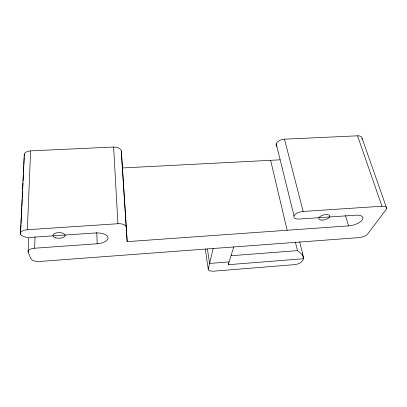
<?xml version="1.0" encoding="UTF-8"?>
<svg xmlns="http://www.w3.org/2000/svg" width="407" height="407" viewBox="0 0 407 407"><rect width="100%" height="100%" fill="white"/><g stroke="black" fill="none" stroke-linecap="round" stroke-linejoin="round"><path stroke-width="0.61" d="M276.791 146.459A7.056 4.014 -15.6 0 1 277.518 141.931A7.056 4.014 -15.6 0 1 284.478 139.179L357.555 135.811L381.969 206.227A7.733 3.215 -16.8 0 1 386.085 209.58L367.714 233.959A7.056 2.773 -15.2 0 1 358.964 237.617L39.861 261.442A7.758 3.276 -0.3 0 1 30.937 258.816L28.139 252.208A7.957 3.434 0.1 0 1 34.646 248.219L35.017 236.838M28.139 252.208L28.688 238.263M20.569 232.916L20.508 234.183A8.506 3.877 1.1 0 1 27.361 229.726L30.606 150.865L113.629 147.044A7.357 4.416 -1.6 0 1 121.332 151.15L127.167 241.636L348.59 225.88A11.172 4.665 -15.4 0 0 362.378 219.821A11.172 4.665 -15.4 0 0 355.759 215.186L299.41 219.037A7.652 3.47 -13.7 0 1 294.042 215.73A7.652 3.47 -13.7 0 1 303.179 211.452L381.969 206.227M20.498 232.723L24.303 154.06M20.63 231.654L20.966 224.695M21.027 223.428L21.362 216.468M21.423 215.201L21.79 207.611M21.851 206.344L22.187 199.384M22.248 198.123L22.583 191.163M22.644 189.896L22.98 182.936M23.072 181.039L23.408 174.079M23.469 172.817L23.804 165.858M23.865 164.591L24.201 157.631M231.217 255.723L297.476 250.626C300.529 252.996 306.542 257.366 301.846 261.477A6.415 2.473 -12 0 1 294.236 264.657L213.894 271.148A6.481 2.615 -8.6 0 1 208.216 268.976L213.166 248.504M302.996 256.883L303.454 258.73L228.19 264.703L233.745 246.968M229.065 261.904L209.554 263.436L207.412 249.003M34.646 248.219L97.166 243.768A11.798 5.444 -2.5 0 0 107.972 237.551A11.798 5.444 -2.5 0 0 95.345 232.972L30.388 237.408A8.506 3.877 1.1 0 1 20.487 234.132M27.361 229.726L117.923 223.728A8.008 3.841 -3.5 0 1 126.246 227.065M121.332 151.15L122.4 167.964L280.036 159.819M362.088 138.258L386.65 208.221M345.462 215.568L348.59 225.88M284.478 139.179L303.179 211.452M276.211 143.839L294.022 215.776M299.71 241.89L303.576 257.575M302.243 253.81L302.696 255.657M295.401 242.053L297.476 250.626M270.614 160.307L287.154 230.25M205.296 248.982L208.216 268.976M122.4 167.964L127.167 241.636M113.629 147.044L117.923 223.728M96.795 232.422L97.166 243.768M24.456 156.13A7.799 4.436 4.5 0 1 30.606 150.865M357.555 135.811A7.138 3.739 -19.6 0 1 361.991 139.036M228.439 263.263A6.517 1.19 85.3 0 1 228.19 264.703M55.678 237.81A6.156 2.834 -0.4 0 0 65.206 235.551A6.156 2.834 -0.4 0 0 56.293 232.906A6.156 2.834 -0.4 0 0 55.678 237.81M321.896 220.111A5.673 2.488 -14.6 0 0 329.797 215.98A5.673 2.488 -14.6 0 0 321.169 215.852A5.673 2.488 -14.6 0 0 321.896 220.111"/></g></svg>
